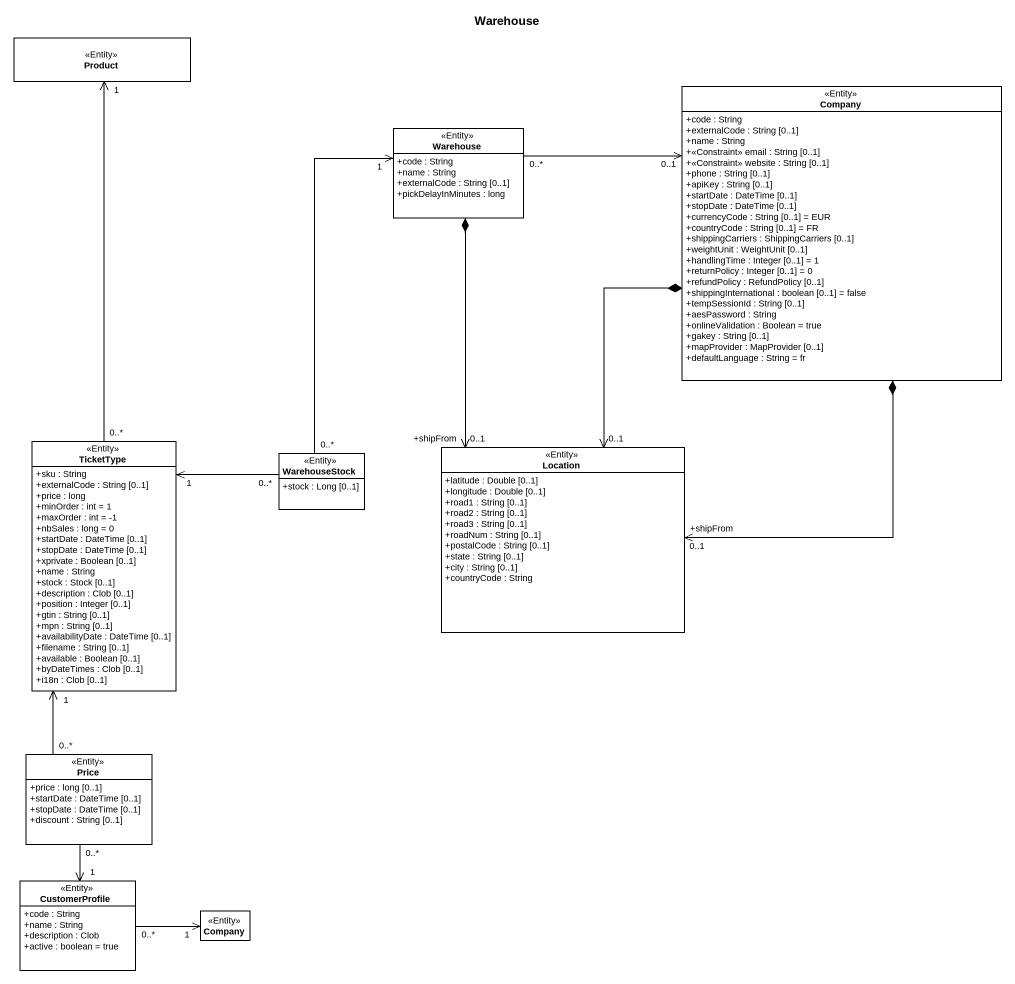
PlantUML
@startuml
title Warehouse
hide circle
hide empty members
skinparam classAttributeIconSize 0
class Product <<Entity>>
class Company <<Entity>> {
  +code : String
  +externalCode : String [0..1]
  +name : String
  +<<Constraint>> email : String [0..1]
  +<<Constraint>> website : String [0..1]
  +phone : String [0..1]
  +apiKey : String [0..1]
  +startDate : DateTime [0..1]
  +stopDate : DateTime [0..1]
  +currencyCode : String [0..1] = EUR
  +countryCode : String [0..1] = FR
  +shippingCarriers : ShippingCarriers [0..1]
  +weightUnit : WeightUnit [0..1]
  +handlingTime : Integer [0..1] = 1
  +returnPolicy : Integer [0..1] = 0
  +refundPolicy : RefundPolicy [0..1]
  +shippingInternational : boolean [0..1] = false
  +tempSessionId : String [0..1]
  +aesPassword : String
  +onlineValidation : Boolean = true
  +gakey : String [0..1]
  +mapProvider : MapProvider [0..1]
  +defaultLanguage : String = fr
}
class Warehouse <<Entity>> {
  +code : String
  +name : String
  +externalCode : String [0..1]
  +pickDelayInMinutes : long
}
class TicketType <<Entity>> {
  +sku : String
  +externalCode : String [0..1]
  +price : long
  +minOrder : int = 1
  +maxOrder : int = -1
  +nbSales : long = 0
  +startDate : DateTime [0..1]
  +stopDate : DateTime [0..1]
  +xprivate : Boolean [0..1]
  +name : String
  +stock : Stock [0..1]
  +description : Clob [0..1]
  +position : Integer [0..1]
  +gtin : String [0..1]
  +mpn : String [0..1]
  +availabilityDate : DateTime [0..1]
  +filename : String [0..1]
  +available : Boolean [0..1]
  +byDateTimes : Clob [0..1]
  +i18n : Clob [0..1]
}
class WarehouseStock <<Entity>> {
  +stock : Long [0..1]
}
class Location <<Entity>> {
  +latitude : Double [0..1]
  +longitude : Double [0..1]
  +road1 : String [0..1]
  +road2 : String [0..1]
  +road3 : String [0..1]
  +roadNum : String [0..1]
  +postalCode : String [0..1]
  +state : String [0..1]
  +city : String [0..1]
  +countryCode : String
}
class Price <<Entity>> {
  +price : long [0..1]
  +startDate : DateTime [0..1]
  +stopDate : DateTime [0..1]
  +discount : String [0..1]
}
class CustomerProfile <<Entity>> {
  +code : String
  +name : String
  +description : Clob
  +active : boolean = true
}
class "Company" as Company_2 <<Entity>>
Company *--> "+shipFrom\n0..1" Location
Company *--> "0..1" Location
Warehouse "0..*" -right-> "0..1" Company
Warehouse *--> "0..1\n+shipFrom" Location
TicketType "0..*" -up-> "1" Product
WarehouseStock "0..*" -up-> "1" Warehouse
WarehouseStock "0..*" -left-> "1" TicketType
Price "0..*" -up-> "1" TicketType
Price "0..*" --> "1" CustomerProfile
CustomerProfile "0..*" -right-> "1" Company_2
@enduml
